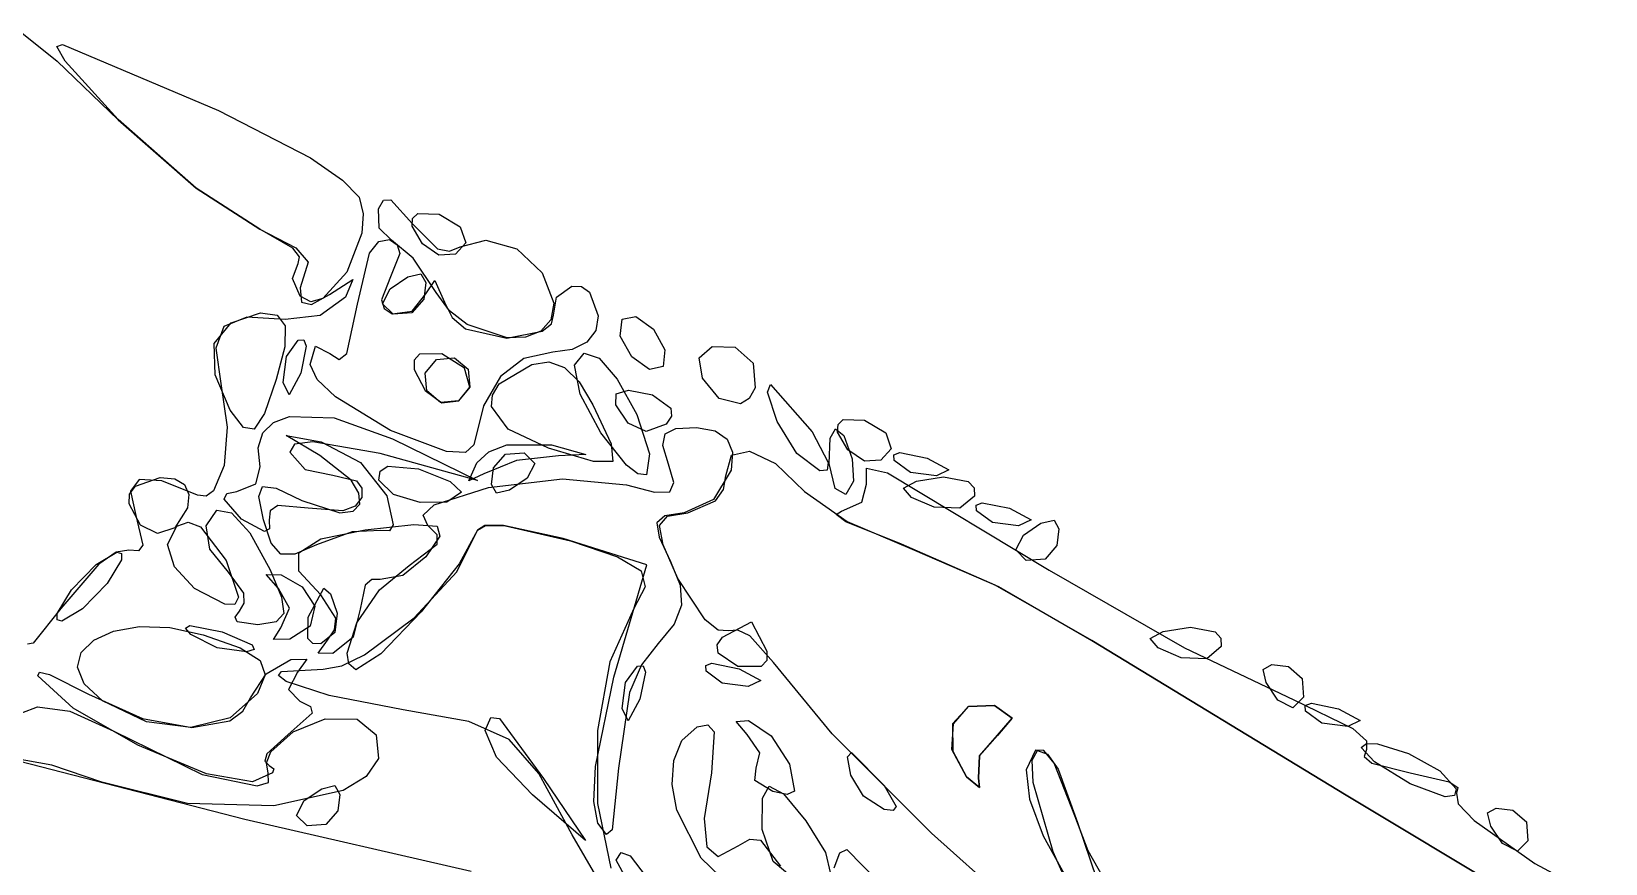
# Model space of a CAD drawing. Extents: x -886 to 651, y -59 to 942.
# Drawn here: x -369.55 to -328.04, y 228.58 to 250.51 of the extents above; entities that cross this region are included whole.
import ezdxf

# ---------------------------------------------------------------- set-up
doc = ezdxf.new("R2010")
doc.units = 0

msp = doc.modelspace()

# ---------------------------------------------------------------- linework, layer by layer
at = {"layer": 'IMAGES'}
for p, q in [((-363.921525, 229.736383), (-375.78628, 232.78301)), ((-357.952774, 228.368977), (-363.921525, 229.736383))]:
    msp.add_line(p, q, dxfattribs=at)
at = {"layer": 'Layer 1'}
for p, q in [((-369.844892, 250.514516), (-368.86718, 249.734904)), ((-368.882019, 250.119042), (-368.73052, 250.1721)), ((-368.655764, 249.727565), (-368.882019, 250.119042)), ((-368.73052, 250.1721), (-364.61999, 248.4314)), ((-368.86718, 249.734904), (-367.263, 248.18895)), ((-367.26265, 248.18956), (-368.655764, 249.727565)), ((-364.62, 248.4314), (-362.191504, 247.179416)), ((-364.61999, 248.4314), (-364.62, 248.4314)), ((-367.263, 248.189), (-365.203909, 246.385962)), ((-367.263, 248.18895), (-367.263, 248.189)), ((-365.203782, 246.386614), (-367.26265, 248.18956)), ((-362.191504, 247.179416), (-361.347129, 246.5973)), ((-361.347129, 246.5973), (-360.91158, 246.14449)), ((-365.203909, 246.385962), (-363.52797, 245.30423)), ((-363.52839, 245.3051), (-365.203782, 246.386614)), ((-360.91158, 246.14449), (-360.797614, 245.709093)), ((-360.39724, 245.84237), (-360.264253, 246.066297)), ((-360.382121, 245.325941), (-360.39724, 245.84237)), ((-360.264253, 246.066297), (-360.071501, 246.074765)), ((-360.071501, 246.074765), (-359.50394, 245.44409)), ((-359.498064, 245.583757), (-359.361786, 245.712324)), ((-359.361786, 245.712324), (-358.80092, 245.69553)), ((-362.653489, 244.803826), (-363.52839, 245.3051)), ((-363.52797, 245.30423), (-362.57424, 244.812655)), ((-360.797614, 245.709093), (-360.834428, 245.199584)), ((-360.05675, 245.01172), (-360.382121, 245.325941)), ((-359.50734, 245.37778), (-359.498064, 245.583757)), ((-359.238635, 244.914141), (-359.50734, 245.37778)), ((-359.50394, 245.44409), (-358.84599, 244.786835)), ((-358.80092, 245.69553), (-358.240814, 245.362947)), ((-358.240814, 245.362947), (-358.0971, 244.93825)), ((-360.834428, 245.199584), (-361.234831, 244.169072)), ((-360.633283, 244.669103), (-360.391592, 244.981155)), ((-360.391592, 244.981155), (-360.10721, 245.02652)), ((-360.10721, 245.02652), (-359.905808, 244.88735)), ((-359.484339, 244.535937), (-360.05675, 245.01172)), ((-359.905808, 244.88735), (-359.833074, 244.65666)), ((-358.80352, 244.62052), (-359.238635, 244.914141)), ((-358.0971, 244.93825), (-358.367626, 244.642679)), ((-358.24021, 244.8389), (-357.56446, 245.008658)), ((-358.0971, 244.93825), (-358.0971, 244.93825)), ((-357.56446, 245.008658), (-356.749, 244.78)), ((-362.47722, 244.573286), (-362.653489, 244.803826)), ((-362.57424, 244.812655), (-362.25153, 244.42851)), ((-362.51922, 244.39592), (-362.47722, 244.573286)), ((-360.95099, 243.32095), (-360.633283, 244.669103)), ((-359.833074, 244.65666), (-360.07751, 244.04902)), ((-358.87529, 243.63114), (-359.484339, 244.535937)), ((-358.84599, 244.786835), (-358.529254, 244.720695)), ((-358.367626, 244.642679), (-358.80352, 244.62052)), ((-358.529254, 244.720695), (-358.24021, 244.8389)), ((-356.749, 244.78), (-356.085476, 244.148821)), ((-356.749, 244.78), (-356.749, 244.78)), ((-362.665122, 244.003058), (-362.51922, 244.39592)), ((-362.25153, 244.42851), (-362.460513, 243.756076)), ((-361.234831, 244.169072), (-361.861669, 243.47464)), ((-359.625159, 244.041908), (-359.28125, 244.12433)), ((-359.28125, 244.12433), (-359.151876, 243.894389)), ((-356.085476, 244.148821), (-355.77503, 243.35079)), ((-362.46382, 243.53797), (-362.665122, 244.003058)), ((-362.460513, 243.756076), (-362.427329, 243.377546)), ((-361.68839, 243.58314), (-361.075073, 243.97133)), ((-361.075073, 243.97133), (-361.27201, 243.50974)), ((-360.07751, 244.04902), (-360.319631, 243.440674)), ((-360.290942, 243.337661), (-360.08768, 243.73018)), ((-360.08768, 243.73018), (-359.625159, 244.041908)), ((-359.151876, 243.894389), (-359.20515, 243.45513)), ((-359.15041, 243.59871), (-358.907965, 243.952856)), ((-358.907965, 243.952856), (-358.65514, 243.37527)), ((-355.707985, 243.510177), (-355.30177, 243.80325)), ((-355.30177, 243.80325), (-355.048604, 243.792056)), ((-355.048604, 243.792056), (-354.83209, 243.640079)), ((-354.83209, 243.640079), (-354.601, 243.017)), ((-362.181526, 243.385229), (-362.46382, 243.53797)), ((-362.427329, 243.377546), (-362.16546, 243.313155)), ((-361.861669, 243.47464), (-362.181526, 243.385229)), ((-362.16546, 243.313155), (-361.68839, 243.58314)), ((-361.27201, 243.50974), (-361.936024, 243.022966)), ((-361.230497, 242.019799), (-360.95099, 243.32095)), ((-360.319631, 243.440674), (-360.244388, 243.209206)), ((-360.01158, 243.06098), (-360.290942, 243.337661)), ((-359.20515, 243.45513), (-359.517679, 243.096659)), ((-359.509964, 243.140924), (-359.15041, 243.59871)), ((-359.20515, 243.45513), (-359.20515, 243.45513)), ((-358.521768, 243.149701), (-358.87529, 243.63114)), ((-358.65514, 243.37527), (-358.453106, 242.972156)), ((-355.77503, 243.35079), (-355.851825, 242.908265)), ((-355.78654, 243.03628), (-355.707985, 243.510177)), ((-364.73397, 242.28317), (-364.279193, 242.829786)), ((-363.872181, 242.979413), (-364.471946, 242.73912)), ((-364.279193, 242.829786), (-363.51294, 243.09429)), ((-362.85452, 242.92179), (-363.872181, 242.979413)), ((-363.51294, 243.09429), (-363.071742, 243.033697)), ((-363.071742, 243.033697), (-362.86152, 242.750385)), ((-361.936024, 243.022966), (-362.85452, 242.92179)), ((-360.244388, 243.209206), (-360.03991, 243.06908)), ((-360.03991, 243.06908), (-359.509964, 243.140924)), ((-359.517679, 243.096659), (-360.01158, 243.06098)), ((-358.060029, 242.786896), (-358.521768, 243.149701)), ((-358.453106, 242.972156), (-358.101205, 242.673171)), ((-355.851825, 242.908265), (-356.115901, 242.611095)), ((-355.835574, 242.801717), (-355.78654, 243.03628)), ((-354.601, 243.017), (-354.665928, 242.626239)), ((-354.601, 243.017), (-354.601, 243.017)), ((-354.02087, 242.48506), (-353.975334, 242.926745)), ((-353.975334, 242.926745), (-353.61278, 243.00336)), ((-353.61278, 243.00336), (-353.144317, 242.667737)), ((-364.471946, 242.73912), (-364.688044, 242.166817)), ((-362.86152, 242.750385), (-362.871693, 242.200275)), ((-358.101205, 242.673171), (-357.01492, 242.42642)), ((-357.0089, 242.435006), (-358.060029, 242.786896)), ((-357.01492, 242.42642), (-356.083518, 242.608553)), ((-356.51801, 242.454827), (-357.0089, 242.435006)), ((-356.115901, 242.611095), (-356.51801, 242.454827)), ((-356.083518, 242.608553), (-355.835574, 242.801717)), ((-354.665928, 242.626239), (-354.901725, 242.32502)), ((-353.720753, 241.935642), (-354.02087, 242.48506)), ((-353.144317, 242.667737), (-352.8442, 242.11832)), ((-364.706338, 241.45928), (-364.73397, 242.28317)), ((-364.688044, 242.166817), (-364.5547, 241.22841)), ((-362.871693, 242.200275), (-363.09168, 241.33929)), ((-362.823054, 241.947202), (-362.51386, 242.37513)), ((-362.51386, 242.37513), (-362.364227, 242.382295)), ((-362.301469, 242.220934), (-362.44556, 241.50663)), ((-362.364227, 242.382295), (-362.301469, 242.220934)), ((-362.19617, 241.73313), (-362.060538, 242.218487)), ((-362.060538, 242.218487), (-361.68084, 242.02454)), ((-361.68084, 242.02454), (-361.431703, 241.863567)), ((-361.431703, 241.863567), (-361.230497, 242.019799)), ((-359.319057, 242.009295), (-359.458804, 241.847605)), ((-358.72421, 242.01352), (-359.319057, 242.009295)), ((-358.130276, 241.6388), (-358.72421, 242.01352)), ((-355.7999, 242.05988), (-356.566646, 241.892316)), ((-355.286884, 242.130511), (-355.7999, 242.05988)), ((-354.901725, 242.32502), (-355.286884, 242.130511)), ((-355.22911, 241.71357), (-354.971483, 242.033902)), ((-354.971483, 242.033902), (-354.580334, 241.898587)), ((-352.8442, 242.11832), (-352.889736, 241.676635)), ((-352.8442, 242.11832), (-352.8442, 242.11832)), ((-351.94209, 241.90601), (-351.595992, 242.205246)), ((-351.595992, 242.205246), (-350.99389, 242.18691)), ((-350.99389, 242.18691), (-350.515525, 241.771478)), ((-362.91174, 241.26195), (-362.823054, 241.947202)), ((-362.011407, 241.335469), (-362.19617, 241.73313)), ((-359.458804, 241.847605), (-359.46119, 241.59773)), ((-359.46119, 241.59773), (-359.171278, 241.051488)), ((-359.46119, 241.59773), (-359.46119, 241.59773)), ((-359.16691, 241.50674), (-358.864582, 241.868395)), ((-358.864582, 241.868395), (-358.3952, 241.91172)), ((-358.3952, 241.91172), (-358.033554, 241.609389)), ((-357.99034, 241.13931), (-358.130276, 241.6388)), ((-358.033554, 241.609389), (-357.99023, 241.14001)), ((-357.212122, 241.223305), (-356.35163, 241.73761)), ((-356.566646, 241.892316), (-357.182372, 241.41371)), ((-356.35163, 241.73761), (-355.904395, 241.803192)), ((-355.904395, 241.803192), (-355.493254, 241.650836)), ((-355.493254, 241.650836), (-355.110273, 241.275267)), ((-355.083555, 240.954774), (-355.22911, 241.71357)), ((-354.580334, 241.898587), (-354.103833, 241.345827)), ((-353.25229, 241.60002), (-353.720753, 241.935642)), ((-352.889736, 241.676635), (-353.25229, 241.60002)), ((-351.854862, 241.374706), (-351.94209, 241.90601)), ((-350.515525, 241.771478), (-350.467, 241.116)), ((-364.31272, 240.52817), (-364.706338, 241.45928)), ((-364.5547, 241.22841), (-364.392245, 240.084035)), ((-363.09168, 241.33929), (-363.40784, 240.437986)), ((-363.09168, 241.33929), (-363.09168, 241.33929)), ((-362.753736, 240.932616), (-362.91174, 241.26195)), ((-362.4455, 241.50662), (-362.753736, 240.932616)), ((-362.44556, 241.50663), (-362.4455, 241.50662)), ((-361.532521, 240.880955), (-362.011407, 241.335469)), ((-359.12359, 241.037366), (-359.16691, 241.50674)), ((-357.182372, 241.41371), (-357.627755, 240.646692)), ((-357.394205, 240.928399), (-357.212122, 241.223305)), ((-355.110273, 241.275267), (-354.74752, 240.67121)), ((-354.103833, 241.345827), (-353.59015, 240.41382)), ((-351.41521, 240.8351), (-351.854862, 241.374706)), ((-350.141855, 241.000955), (-350.060155, 241.210261)), ((-350.060155, 241.210261), (-348.9604, 239.96016)), ((-360.078156, 239.990935), (-361.532521, 240.880955)), ((-359.171278, 241.051488), (-358.72733, 240.72351)), ((-358.76194, 240.73504), (-359.12359, 241.037366)), ((-358.292558, 240.77836), (-358.76194, 240.73504)), ((-358.72733, 240.72351), (-358.28247, 240.774472)), ((-357.99023, 241.14001), (-358.292558, 240.77836)), ((-358.28247, 240.774472), (-357.99034, 241.13931)), ((-357.99023, 241.14001), (-357.99023, 241.14001)), ((-357.41381, 240.623249), (-357.394205, 240.928399)), ((-354.531496, 239.935361), (-355.083555, 240.954774)), ((-354.136229, 240.669362), (-354.128667, 240.964424)), ((-354.128667, 240.964424), (-353.8038, 241.056841)), ((-353.8038, 241.056841), (-353.17567, 240.93024)), ((-353.17567, 240.93024), (-352.691177, 240.586529)), ((-350.85178, 240.692594), (-351.41521, 240.8351)), ((-350.621503, 240.838167), (-350.85178, 240.692594)), ((-350.467, 241.116), (-350.621503, 240.838167)), ((-350.467, 241.116), (-350.467, 241.116)), ((-349.88338, 240.22729), (-350.141855, 241.000955)), ((-363.954642, 240.074755), (-364.31272, 240.52817)), ((-363.40784, 240.437986), (-363.674255, 240.030584)), ((-363.16506, 240.204662), (-362.747581, 240.365257)), ((-362.747581, 240.365257), (-361.564306, 240.323337)), ((-361.564306, 240.323337), (-360.02988, 239.77343)), ((-357.627755, 240.646692), (-357.88347, 239.61389)), ((-356.974481, 240.026979), (-357.41381, 240.623249)), ((-354.74752, 240.67121), (-354.261776, 239.638414)), ((-354.74752, 240.67121), (-354.74752, 240.67121)), ((-353.81244, 240.18803), (-354.136229, 240.669362)), ((-353.59015, 240.41382), (-353.248663, 239.376577)), ((-353.59015, 240.41382), (-353.59015, 240.41382)), ((-352.670877, 240.371606), (-352.81435, 240.1616)), ((-352.691177, 240.586529), (-352.670877, 240.371606)), ((-364.392245, 240.084035), (-364.470992, 239.070119)), ((-363.674255, 240.030584), (-363.954642, 240.074755)), ((-363.566745, 239.538238), (-363.443778, 239.927797)), ((-363.443778, 239.927797), (-363.16506, 240.204662)), ((-358.604623, 239.442203), (-360.078156, 239.990935)), ((-355.91192, 239.52403), (-356.974481, 240.026979)), ((-353.8541, 239.083313), (-354.531496, 239.935361)), ((-353.336847, 239.970253), (-353.81244, 240.18803)), ((-352.81435, 240.16163), (-353.336847, 239.970253)), ((-352.899656, 239.597542), (-352.842562, 239.902311)), ((-352.842562, 239.902311), (-352.554548, 240.049883)), ((-352.81435, 240.1616), (-352.81435, 240.16163)), ((-352.554548, 240.049883), (-352.01198, 240.07123)), ((-352.01198, 240.07123), (-351.516812, 239.982035)), ((-351.516812, 239.982035), (-351.201254, 239.767094)), ((-349.363785, 239.387559), (-349.88338, 240.22729)), ((-348.9604, 239.96016), (-348.540551, 239.153959)), ((-348.9604, 239.96016), (-348.9604, 239.96016)), ((-348.489117, 239.792146), (-348.343756, 240.040649)), ((-348.343756, 240.040649), (-348.130462, 239.861612)), ((-348.29024, 239.94553), (-348.280964, 240.151501)), ((-348.021535, 239.481883), (-348.29024, 239.94553)), ((-348.280964, 240.151501), (-348.144686, 240.280065)), ((-348.144686, 240.280065), (-347.58382, 240.26327)), ((-347.58382, 240.26327), (-347.023714, 239.930693)), ((-347.023714, 239.930693), (-346.88, 239.506)), ((-363.51697, 239.03956), (-363.566745, 239.538238)), ((-361.94161, 239.33372), (-362.830881, 239.863591)), ((-362.830881, 239.863591), (-361.90921, 239.69126)), ((-362.612535, 239.633162), (-362.73917, 239.42082)), ((-362.12876, 239.697365), (-362.612535, 239.633162)), ((-360.35036, 239.38522), (-362.12876, 239.697365)), ((-361.90921, 239.69126), (-360.873194, 239.146031)), ((-360.02988, 239.77347), (-357.78917, 238.67858)), ((-360.02988, 239.77343), (-360.02988, 239.77347)), ((-357.88347, 239.61389), (-358.101777, 239.414298)), ((-357.489131, 239.432378), (-357.012634, 239.617341)), ((-357.012634, 239.617341), (-355.83178, 239.6179)), ((-354.730504, 239.176619), (-355.91192, 239.52403)), ((-355.83178, 239.6179), (-354.932199, 239.359795)), ((-354.261776, 239.638414), (-354.21828, 239.177483)), ((-352.74946, 239.1046), (-352.899656, 239.597542)), ((-351.201254, 239.767094), (-351.063286, 239.423923)), ((-348.51228, 239.12662), (-348.489117, 239.792146)), ((-348.130462, 239.861612), (-347.9035, 239.24452)), ((-346.88, 239.506), (-347.150526, 239.21042)), ((-346.88, 239.506), (-346.88, 239.506)), ((-364.470992, 239.070119), (-364.745936, 238.400848)), ((-362.73917, 239.42082), (-362.333386, 238.965196)), ((-361.119225, 238.681314), (-361.94161, 239.33372)), ((-360.873194, 239.146031), (-360.17515, 238.27048)), ((-357.78917, 238.67858), (-360.35036, 239.38522)), ((-358.101777, 239.414298), (-358.604623, 239.442203)), ((-358.011981, 238.670635), (-357.80342, 239.14498)), ((-357.80342, 239.14498), (-357.489131, 239.432378)), ((-356.756925, 239.204219), (-357.62238, 238.85251)), ((-357.36315, 239.00791), (-357.050616, 239.366377)), ((-357.050616, 239.366377), (-356.55671, 239.40206)), ((-355.65075, 239.32543), (-356.756925, 239.204219)), ((-356.55671, 239.40206), (-356.277351, 239.125374)), ((-356.277351, 239.125374), (-356.48061, 238.73285)), ((-354.932199, 239.359795), (-355.65075, 239.32543)), ((-355.65075, 239.32543), (-355.65075, 239.32543)), ((-354.21828, 239.177483), (-354.730504, 239.176619)), ((-353.556264, 238.853795), (-353.8541, 239.083313)), ((-353.248663, 239.376577), (-353.33253, 238.82661)), ((-352.606608, 238.618742), (-352.74946, 239.1046)), ((-351.2403, 238.79639), (-351.088839, 239.346124)), ((-351.063286, 239.423923), (-351.10089, 238.95004)), ((-351.088839, 239.346124), (-350.613092, 239.445906)), ((-350.613092, 239.445906), (-349.932217, 239.11912)), ((-349.932217, 239.11912), (-349.16537, 238.38915)), ((-348.7568, 238.92846), (-349.363785, 239.387559)), ((-348.540551, 239.153959), (-348.565822, 238.951695)), ((-348.358029, 238.465441), (-348.51228, 239.12662)), ((-347.58642, 239.18826), (-348.021535, 239.481883)), ((-347.9035, 239.24452), (-347.875784, 238.659305)), ((-347.9035, 239.24452), (-347.9035, 239.24452)), ((-347.150526, 239.21042), (-347.58642, 239.18826)), ((-346.808355, 239.348505), (-346.646992, 239.411265)), ((-346.80119, 239.19887), (-346.808355, 239.348505)), ((-346.373258, 238.889685), (-346.80119, 239.19887)), ((-346.646992, 239.411265), (-345.93268, 239.26717)), ((-345.93268, 239.26717), (-345.358676, 238.958935)), ((-366.706471, 238.701059), (-366.936083, 238.39421)), ((-366.801141, 238.525986), (-366.15338, 238.75525)), ((-366.114792, 238.667684), (-366.706471, 238.701059)), ((-366.15338, 238.75525), (-365.76643, 238.720191)), ((-365.17207, 238.29041), (-366.114792, 238.667684)), ((-365.76643, 238.720191), (-365.510343, 238.566161)), ((-363.63157, 238.585572), (-363.51697, 239.03956)), ((-362.333386, 238.965196), (-361.59983, 238.81204)), ((-361.59983, 238.81204), (-360.976544, 238.66467)), ((-360.912944, 238.342025), (-361.119225, 238.681314)), ((-360.976544, 238.66467), (-360.833344, 238.470962)), ((-360.38525, 238.68702), (-360.356591, 238.917778)), ((-360.003691, 238.303687), (-360.38525, 238.68702)), ((-360.356591, 238.917778), (-360.151141, 239.050029)), ((-360.151141, 239.050029), (-359.34623, 238.98049)), ((-359.34623, 238.98049), (-358.51184, 238.645916)), ((-357.62238, 238.85251), (-358.011981, 238.670635)), ((-357.495232, 238.493047), (-355.548986, 238.721647)), ((-357.41642, 238.568646), (-357.36315, 239.00791)), ((-356.48062, 238.73285), (-356.943137, 238.42113)), ((-356.48061, 238.73285), (-356.48062, 238.73285)), ((-355.548986, 238.721647), (-353.85801, 238.5607)), ((-353.33253, 238.82661), (-353.556264, 238.853795)), ((-351.10093, 238.95005), (-351.566452, 238.177375)), ((-351.301293, 238.440373), (-351.2403, 238.79639)), ((-351.10089, 238.95004), (-351.10093, 238.95005)), ((-348.565822, 238.951695), (-348.7568, 238.92846)), ((-347.875784, 238.659305), (-348.07906, 238.30317)), ((-347.52619, 238.57887), (-347.53116, 239.002302)), ((-347.53116, 239.002302), (-346.974136, 238.880794)), ((-346.974136, 238.880794), (-342.711, 236.3151)), ((-346.55577, 238.47524), (-346.214645, 238.657226)), ((-345.688, 238.801), (-346.373258, 238.889685)), ((-346.214645, 238.657226), (-345.49564, 238.77007)), ((-345.358676, 238.958935), (-345.68801, 238.80094)), ((-345.68801, 238.80094), (-345.688, 238.801)), ((-345.49564, 238.77007), (-344.85, 238.647591)), ((-366.97629, 238.06375), (-366.9613, 238.312645)), ((-366.9613, 238.312645), (-366.801141, 238.525986)), ((-366.936083, 238.39421), (-366.7926, 237.75081)), ((-365.510343, 238.566161), (-365.397028, 238.306503)), ((-365.397028, 238.306503), (-365.4384, 237.95456)), ((-364.942917, 238.262388), (-365.17207, 238.29041)), ((-364.745936, 238.400848), (-364.942917, 238.262388)), ((-364.467621, 238.185134), (-364.401192, 238.332124)), ((-364.401192, 238.332124), (-364.13659, 238.38801)), ((-364.13659, 238.38801), (-363.63157, 238.585572)), ((-363.549554, 238.249575), (-363.458118, 238.519692)), ((-363.42925, 237.63766), (-363.549554, 238.249575)), ((-363.458118, 238.519692), (-363.098793, 238.476246)), ((-363.098793, 238.476246), (-362.41543, 238.14747)), ((-360.88931, 238.05017), (-360.912944, 238.342025)), ((-360.833344, 238.470962), (-360.83586, 238.223)), ((-360.17515, 238.27048), (-360.17515, 238.27045)), ((-360.17515, 238.27045), (-360.006735, 237.5098)), ((-359.302944, 238.092887), (-360.003691, 238.303687)), ((-358.931782, 238.031067), (-357.495232, 238.493047)), ((-358.20689, 238.37171), (-358.59876, 238.100327)), ((-358.51184, 238.645916), (-358.20689, 238.37171)), ((-358.20689, 238.37171), (-358.20689, 238.37171)), ((-357.28705, 238.3387), (-357.41642, 238.568646)), ((-356.943137, 238.42113), (-357.28705, 238.3387)), ((-353.85801, 238.5607), (-353.11749, 238.368082)), ((-353.11749, 238.368082), (-352.71482, 238.380333)), ((-352.71482, 238.380333), (-352.606608, 238.618742)), ((-351.510333, 238.138588), (-351.301293, 238.440373)), ((-349.16545, 238.38919), (-348.040292, 237.593689)), ((-349.16537, 238.38915), (-349.16545, 238.38919)), ((-348.07906, 238.30317), (-348.358029, 238.465441)), ((-347.654146, 238.105784), (-347.52619, 238.57887)), ((-346.347424, 238.231146), (-346.55577, 238.47524)), ((-344.6852, 238.26379), (-345.06988, 237.942114)), ((-344.85, 238.647591), (-344.694198, 238.480046)), ((-344.694198, 238.480046), (-344.6852, 238.26379)), ((-344.6852, 238.26379), (-344.6852, 238.26379)), ((-366.670333, 237.494923), (-366.97629, 238.06375)), ((-365.4384, 237.95456), (-365.768022, 237.43086)), ((-365.4384, 237.95456), (-365.4384, 237.95456)), ((-364.94109, 237.47612), (-364.664169, 237.892815)), ((-364.664169, 237.892815), (-364.269606, 237.824855)), ((-364.01245, 237.65609), (-364.467621, 238.185134)), ((-364.269606, 237.824855), (-363.78881, 237.293732)), ((-363.257063, 237.872717), (-363.28347, 237.63319)), ((-363.053458, 238.012158), (-363.257063, 237.872717)), ((-362.25025, 237.94927), (-363.053458, 238.012158)), ((-362.41543, 238.14747), (-361.416803, 237.824624)), ((-361.335065, 237.873934), (-362.25025, 237.94927)), ((-361.416803, 237.824624), (-361.069126, 237.867248)), ((-361.010261, 237.999908), (-361.335065, 237.873934)), ((-361.069126, 237.867248), (-360.88931, 238.05017)), ((-360.83586, 238.223), (-361.010261, 237.999908)), ((-358.59876, 238.100327), (-359.302944, 238.092887)), ((-359.219869, 237.76136), (-358.931782, 238.031067)), ((-352.7747, 237.735506), (-352.24118, 237.82517)), ((-351.566452, 238.177375), (-352.33949, 237.8187)), ((-352.24118, 237.82517), (-351.510333, 238.138588)), ((-348.3255, 237.779758), (-348.19329, 237.86951)), ((-348.19329, 237.86951), (-347.654146, 238.105784)), ((-345.74532, 237.96897), (-346.347424, 238.231146)), ((-345.06988, 237.942114), (-345.74532, 237.96897)), ((-344.638405, 238.026699), (-344.477042, 238.089459)), ((-344.63124, 237.87706), (-344.638405, 238.026699)), ((-344.203308, 237.567875), (-344.63124, 237.87706)), ((-344.477042, 238.089459), (-343.76273, 237.94536)), ((-343.76273, 237.94536), (-343.188726, 237.637125)), ((-366.7926, 237.75081), (-366.612189, 236.969916)), ((-366.223121, 237.280804), (-366.670333, 237.494923)), ((-365.768022, 237.43086), (-366.223121, 237.280804)), ((-365.958199, 236.986892), (-365.71592, 237.46855)), ((-365.71592, 237.46855), (-365.415832, 237.576705)), ((-365.415832, 237.576705), (-365.090812, 237.455724)), ((-365.090812, 237.455724), (-364.4185, 236.56302)), ((-364.8473, 236.867974), (-364.94109, 237.47612)), ((-363.404593, 237.328459), (-364.01245, 237.65609)), ((-363.224881, 237.025267), (-363.42925, 237.63766)), ((-363.28347, 237.63319), (-363.276146, 237.401557)), ((-360.74587, 237.37663), (-359.464503, 237.513253)), ((-360.006735, 237.5098), (-360.110333, 237.349283)), ((-359.464503, 237.513253), (-358.846841, 237.473211)), ((-359.09367, 237.49187), (-359.219869, 237.76136)), ((-358.853077, 237.244823), (-359.09367, 237.49187)), ((-358.846841, 237.473211), (-358.780274, 237.205921)), ((-357.79148, 237.36609), (-357.579028, 237.487857)), ((-357.59334, 237.492244), (-357.79102, 237.36592)), ((-357.100036, 237.492333), (-357.59334, 237.492244)), ((-357.579028, 237.487857), (-357.045583, 237.475534)), ((-355.52409, 237.14305), (-357.100036, 237.492333)), ((-357.045583, 237.475534), (-355.33769, 237.08544)), ((-352.843308, 237.745898), (-353.056091, 237.560424)), ((-353.056091, 237.560424), (-352.999394, 237.184778)), ((-352.985455, 237.486946), (-352.7747, 237.735506)), ((-352.889183, 236.974936), (-352.985455, 237.486946)), ((-352.33949, 237.8187), (-352.843308, 237.745898)), ((-348.07046, 237.585371), (-348.3255, 237.779758)), ((-346.60684, 236.99719), (-348.07046, 237.585371)), ((-348.040292, 237.593689), (-346.32478, 236.86823)), ((-343.51805, 237.47919), (-344.203308, 237.567875)), ((-343.188726, 237.637125), (-343.51806, 237.47913)), ((-343.51806, 237.47913), (-343.51805, 237.47919)), ((-343.39198, 237.2355), (-342.929462, 237.547224)), ((-342.929462, 237.547224), (-342.58555, 237.62965)), ((-342.58555, 237.62965), (-342.45618, 237.399705)), ((-363.78881, 237.293732), (-363.25319, 236.32094)), ((-363.276146, 237.401557), (-363.404593, 237.328459)), ((-362.97338, 236.734816), (-363.224881, 237.025267)), ((-362.502181, 236.77022), (-361.91891, 237.133433)), ((-361.089291, 237.322426), (-362.03172, 236.97981)), ((-361.91891, 237.133433), (-360.74587, 237.37663)), ((-360.33614, 237.35239), (-361.089291, 237.322426)), ((-360.110333, 237.349283), (-360.33614, 237.35239)), ((-359.5847, 236.4361), (-358.848119, 237.000705)), ((-358.780274, 237.205921), (-359.15219, 236.6608)), ((-358.848119, 237.000705), (-358.853077, 237.244823)), ((-358.334493, 236.270389), (-357.79148, 237.36609)), ((-357.79102, 237.36592), (-358.272497, 236.473989)), ((-353.31795, 236.45501), (-355.52409, 237.14305)), ((-355.33769, 237.08544), (-354.09817, 236.658195)), ((-352.999394, 237.184778), (-352.69477, 236.54146)), ((-344.135364, 235.918859), (-346.60684, 236.99719)), ((-343.595246, 236.842978), (-343.39198, 237.2355)), ((-342.45618, 237.399705), (-342.50945, 236.96045)), ((-367.83945, 236.46394), (-367.296266, 236.788846)), ((-367.319261, 236.781183), (-367.770543, 236.471128)), ((-367.17744, 236.58036), (-367.555273, 235.957821)), ((-366.97879, 236.8406), (-367.319261, 236.781183)), ((-367.296266, 236.788846), (-367.172948, 236.753187)), ((-367.172948, 236.753187), (-367.17744, 236.58036)), ((-367.17744, 236.58036), (-367.17744, 236.58036)), ((-366.727222, 236.823277), (-366.97879, 236.8406)), ((-366.612189, 236.969916), (-366.727222, 236.823277)), ((-365.774686, 236.397514), (-365.958199, 236.986892)), ((-364.35622, 236.25796), (-364.8473, 236.867974)), ((-362.600432, 236.731325), (-362.97338, 236.734816)), ((-362.03172, 236.97981), (-362.600432, 236.731325)), ((-362.499839, 236.280894), (-362.502181, 236.77022)), ((-359.15219, 236.6608), (-359.758441, 236.165934)), ((-359.15219, 236.6608), (-359.15219, 236.6608)), ((-354.09817, 236.658195), (-353.473803, 236.290165)), ((-352.50162, 236.09492), (-352.889183, 236.974936)), ((-346.32478, 236.86823), (-344.052791, 235.88119)), ((-343.31588, 236.5663), (-343.595246, 236.842978)), ((-342.821982, 236.601975), (-343.31588, 236.5663)), ((-342.50945, 236.96045), (-342.821982, 236.601975)), ((-342.50945, 236.96045), (-342.50945, 236.96045)), ((-367.770543, 236.471128), (-368.77039, 235.30115)), ((-368.490353, 235.793379), (-367.83945, 236.46394)), ((-365.245936, 235.831114), (-365.774686, 236.397514)), ((-364.4185, 236.56302), (-364.087354, 235.596389)), ((-364.4185, 236.56302), (-364.4185, 236.56302)), ((-363.951595, 235.702875), (-364.35622, 236.25796)), ((-363.03126, 235.8273), (-363.362175, 236.193446)), ((-363.362175, 236.193446), (-362.96226, 236.18367)), ((-363.25319, 236.32094), (-362.952158, 235.598392)), ((-363.25319, 236.32094), (-363.25319, 236.32094)), ((-362.96226, 236.18367), (-362.407881, 235.870355)), ((-361.91604, 235.65936), (-362.499839, 236.280894)), ((-360.374474, 235.789926), (-359.5847, 236.4361)), ((-359.758441, 236.165934), (-360.35423, 236.06721)), ((-359.458763, 235.054869), (-358.334493, 236.270389)), ((-358.272497, 236.473989), (-359.272426, 235.211485)), ((-354.19573, 233.4864), (-353.31795, 236.45501)), ((-353.473803, 236.290165), (-353.364133, 235.874037)), ((-352.69477, 236.54146), (-352.439605, 235.916345)), ((-342.71102, 236.3151), (-339.146697, 234.259076)), ((-342.711, 236.3151), (-342.71102, 236.3151)), ((-368.86818, 235.17084), (-368.490353, 235.793379)), ((-367.555273, 235.957821), (-368.20618, 235.28726)), ((-364.4525, 235.41839), (-365.245936, 235.831114)), ((-362.746601, 235.304997), (-363.03126, 235.8273)), ((-362.407881, 235.870355), (-362.07929, 235.35856)), ((-362.24791, 235.07188), (-361.84162, 235.839585)), ((-361.84162, 235.839585), (-361.66473, 235.685463)), ((-360.971282, 234.922791), (-360.374474, 235.789926)), ((-360.751463, 235.912665), (-360.88033, 235.28361)), ((-360.577761, 236.062107), (-360.751463, 235.912665)), ((-360.35423, 236.06721), (-360.577761, 236.062107)), ((-353.364133, 235.874037), (-353.66871, 235.3025)), ((-351.783611, 235.001899), (-352.50162, 236.09492)), ((-352.439605, 235.916345), (-352.404226, 235.384115)), ((-341.58936, 234.45628), (-344.135364, 235.918859)), ((-344.052791, 235.88119), (-341.5898, 234.45645)), ((-364.182977, 235.405911), (-364.4525, 235.41839)), ((-364.087354, 235.596389), (-364.182977, 235.405911)), ((-364.06564, 235.22681), (-363.939017, 235.438049)), ((-363.939017, 235.438049), (-363.951595, 235.702875)), ((-362.952158, 235.598392), (-362.894195, 235.167982)), ((-362.07928, 235.35856), (-362.202085, 234.835254)), ((-362.07929, 235.35856), (-362.07928, 235.35856)), ((-361.525475, 235.045217), (-361.91604, 235.65936)), ((-361.66473, 235.685463), (-361.49035, 235.17473)), ((-352.404226, 235.384115), (-352.597217, 234.888838)), ((-368.77039, 235.30115), (-369.499344, 234.389751)), ((-368.872678, 234.998007), (-368.86818, 235.17084)), ((-368.749363, 234.962346), (-368.872678, 234.998007)), ((-368.20618, 235.28726), (-368.749363, 234.962346)), ((-364.176691, 235.068741), (-364.06564, 235.22681)), ((-364.121711, 234.948686), (-364.176691, 235.068741)), ((-363.5777, 234.86953), (-364.121711, 234.948686)), ((-363.096857, 234.951199), (-363.5777, 234.86953)), ((-362.894195, 235.167982), (-363.096857, 234.951199)), ((-362.96976, 234.79114), (-362.746601, 235.304997)), ((-362.261343, 234.511884), (-362.24791, 235.07188)), ((-361.555078, 234.734064), (-361.525475, 235.045217)), ((-361.49035, 235.17473), (-361.546964, 234.668429)), ((-361.49035, 235.17473), (-361.49035, 235.17473)), ((-361.226905, 234.124314), (-360.971282, 234.922791)), ((-360.88033, 235.28361), (-361.065349, 234.541882)), ((-360.766298, 234.078282), (-359.458763, 235.054869)), ((-359.272426, 235.211485), (-360.332177, 234.105746)), ((-353.66871, 235.3025), (-354.293605, 233.897114)), ((-353.66871, 235.3025), (-353.66871, 235.3025)), ((-351.445331, 234.732296), (-351.783611, 235.001899)), ((-351.33111, 234.54569), (-350.5594, 234.95066)), ((-350.5594, 234.95066), (-350.15443, 234.17896)), ((-367.90579, 234.469459), (-367.382108, 234.703442)), ((-367.382108, 234.703442), (-366.701182, 234.82109)), ((-366.701182, 234.82109), (-365.900671, 234.797682)), ((-365.900671, 234.797682), (-365.01823, 234.6085)), ((-365.482575, 234.782294), (-365.370994, 234.85104)), ((-365.349, 234.61425), (-365.482575, 234.782294)), ((-365.370994, 234.85104), (-364.52109, 234.68175)), ((-364.651727, 234.262647), (-365.349, 234.61425)), ((-365.01823, 234.6085), (-364.047796, 234.26181)), ((-364.52109, 234.68175), (-363.7255, 234.338152)), ((-363.16571, 234.482022), (-362.96976, 234.79114)), ((-362.202085, 234.835254), (-362.73301, 234.49434)), ((-362.129138, 234.376541), (-362.261343, 234.511884)), ((-361.546964, 234.668429), (-361.91872, 234.3684)), ((-361.7416, 234.46796), (-361.555078, 234.734064)), ((-361.065349, 234.541882), (-361.59752, 234.11643)), ((-352.597217, 234.888838), (-353.02716, 234.37458)), ((-351.468377, 234.337844), (-351.33111, 234.54569)), ((-351.17874, 234.70798), (-351.445331, 234.732296)), ((-350.921779, 234.727699), (-351.17874, 234.70798)), ((-350.60972, 234.577991), (-350.921779, 234.727699)), ((-349.97791, 233.87909), (-350.60972, 234.577991)), ((-340.04581, 234.50982), (-339.704686, 234.691801)), ((-339.837472, 234.265721), (-340.04581, 234.50982)), ((-339.704686, 234.691801), (-338.98569, 234.80464)), ((-338.98569, 234.80464), (-338.34005, 234.682163)), ((-338.34005, 234.682163), (-338.184248, 234.514621)), ((-338.184248, 234.514621), (-338.17525, 234.29837)), ((-369.499344, 234.389751), (-369.657389, 234.359594)), ((-368.330795, 233.751361), (-368.234572, 234.143859)), ((-368.234572, 234.143859), (-367.90579, 234.469459)), ((-363.87815, 234.15583), (-364.651727, 234.262647)), ((-364.047796, 234.26181), (-363.521625, 233.927558)), ((-363.672747, 234.218188), (-363.87815, 234.15579)), ((-363.87815, 234.15579), (-363.87815, 234.15583)), ((-363.7255, 234.338152), (-363.672747, 234.218188)), ((-362.73301, 234.49434), (-363.16571, 234.482022)), ((-361.91872, 234.3684), (-362.129138, 234.376541)), ((-361.991981, 234.120816), (-361.7416, 234.46796)), ((-361.59752, 234.11643), (-361.991981, 234.120816)), ((-361.180452, 233.841326), (-361.226905, 234.124314)), ((-360.332177, 234.105746), (-360.99312, 233.68411)), ((-353.02716, 234.37458), (-353.462009, 233.81051)), ((-351.437779, 234.123064), (-351.468377, 234.337844)), ((-350.92614, 233.77399), (-351.437779, 234.123064)), ((-350.15443, 234.17896), (-350.159573, 233.929925)), ((-350.15443, 234.17896), (-350.15443, 234.17896)), ((-341.5898, 234.45645), (-334.87947, 230.37827)), ((-334.87903, 230.3781), (-341.58936, 234.45628)), ((-339.23537, 234.00354), (-339.837472, 234.265721)), ((-339.146697, 234.259076), (-336.26198, 232.88832)), ((-338.17525, 234.29837), (-338.55993, 233.976689)), ((-338.17525, 234.29837), (-338.17525, 234.29837)), ((-368.156804, 233.316685), (-368.330795, 233.751361)), ((-363.521625, 233.927558), (-363.385169, 233.546936)), ((-363.356227, 233.573891), (-362.71012, 233.95825)), ((-362.952699, 233.642941), (-361.85911, 233.69938)), ((-362.71012, 233.95825), (-362.285895, 233.963861)), ((-362.285895, 233.963861), (-362.53154, 233.61794)), ((-361.85911, 233.69938), (-361.364419, 233.791698)), ((-361.364419, 233.791698), (-360.766298, 234.078282)), ((-360.99312, 233.68411), (-361.180452, 233.841326)), ((-354.293605, 233.897114), (-354.619921, 232.079962)), ((-353.881744, 233.351082), (-353.57255, 233.77901)), ((-353.462009, 233.81051), (-353.778214, 233.084234)), ((-353.57255, 233.77901), (-353.422917, 233.786175)), ((-353.422917, 233.786175), (-353.360159, 233.624814)), ((-351.767105, 233.793555), (-351.605743, 233.856315)), ((-351.75994, 233.64392), (-351.767105, 233.793555)), ((-351.605743, 233.856315), (-350.89143, 233.71222)), ((-350.30678, 233.770559), (-350.92614, 233.77399)), ((-350.89143, 233.71222), (-350.317426, 233.403985)), ((-350.159573, 233.929925), (-350.30678, 233.770559)), ((-348.436744, 231.993087), (-349.97791, 233.87909)), ((-338.55993, 233.976689), (-339.23537, 234.00354)), ((-337.07367, 233.69063), (-336.843729, 233.82)), ((-336.991247, 233.346718), (-337.07367, 233.69063)), ((-336.843729, 233.82), (-336.40447, 233.76673)), ((-336.40447, 233.76673), (-336.046002, 233.454201)), ((-369.38277, 233.52045), (-369.340037, 233.619289)), ((-368.451009, 232.667886), (-369.38277, 233.52045)), ((-369.340037, 233.619289), (-369.073231, 233.561941)), ((-369.073231, 233.561941), (-368.04322, 233.04151)), ((-367.67494, 232.86455), (-368.156804, 233.316685)), ((-363.77207, 232.94201), (-363.356227, 233.573891)), ((-363.385169, 233.546936), (-363.58388, 233.06114)), ((-363.030905, 233.530062), (-362.952699, 233.642941)), ((-362.83046, 233.377817), (-363.030905, 233.530062)), ((-361.694843, 233.006453), (-362.83046, 233.377817)), ((-362.53154, 233.61791), (-362.773347, 233.166964)), ((-362.53154, 233.61794), (-362.53154, 233.61791)), ((-354.679851, 231.131068), (-354.19573, 233.4864)), ((-353.97043, 232.66583), (-353.881744, 233.351082)), ((-353.360159, 233.624814), (-353.50425, 232.91051)), ((-351.332008, 233.334735), (-351.75994, 233.64392)), ((-350.64675, 233.24605), (-351.332008, 233.334735)), ((-350.317426, 233.403985), (-350.64676, 233.24599)), ((-336.67952, 232.8842), (-336.991247, 233.346718)), ((-336.046002, 233.454201), (-336.01032, 232.9603)), ((-368.04322, 233.04151), (-366.621871, 232.39586)), ((-366.519435, 232.308625), (-367.67494, 232.86455)), ((-363.58388, 233.06114), (-364.31319, 232.414643)), ((-363.974424, 232.589412), (-363.77207, 232.94201)), ((-363.58388, 233.06114), (-363.58388, 233.06114)), ((-362.773347, 233.166964), (-362.46794, 232.85287)), ((-362.46794, 232.85287), (-362.192649, 232.717242)), ((-359.7483, 232.63129), (-361.694843, 233.006453)), ((-353.778214, 233.084234), (-354.07266, 231.08861)), ((-353.50419, 232.9105), (-353.812434, 232.336496)), ((-353.50425, 232.91051), (-353.50419, 232.9105)), ((-350.64676, 233.24599), (-350.64675, 233.24605)), ((-336.287005, 232.680934), (-336.67952, 232.8842)), ((-336.01032, 232.9603), (-336.287005, 232.680934)), ((-336.26198, 232.88832), (-334.70869, 232.139512)), ((-336.01032, 232.9603), (-336.01032, 232.9603)), ((-370.219296, 232.386498), (-369.389061, 232.710155)), ((-369.389061, 232.710155), (-368.532496, 232.591469)), ((-368.532496, 232.591469), (-367.37847, 232.06339)), ((-366.739291, 231.694436), (-368.451009, 232.667886)), ((-364.314462, 232.34211), (-363.974424, 232.589412)), ((-362.148346, 232.539709), (-362.7803, 231.98198)), ((-362.192649, 232.717242), (-362.148346, 232.539709)), ((-358.018934, 232.318503), (-359.7483, 232.63129)), ((-357.58648, 232.08011), (-357.434676, 232.429694)), ((-357.434676, 232.429694), (-357.209954, 232.403811)), ((-353.812434, 232.336496), (-353.97043, 232.66583)), ((-344.843896, 232.712579), (-345.26542, 232.26304)), ((-345.238449, 232.263422), (-344.8388, 232.713141)), ((-344.15859, 232.74064), (-344.843896, 232.712579)), ((-344.8388, 232.713141), (-344.15823, 232.74012)), ((-343.686651, 232.410451), (-344.15859, 232.74064)), ((-344.15823, 232.74012), (-343.686329, 232.409935)), ((-335.958495, 232.739463), (-335.797134, 232.802221)), ((-335.95133, 232.58983), (-335.958495, 232.739463)), ((-335.523403, 232.280636), (-335.95133, 232.58983)), ((-335.797134, 232.802221), (-335.08283, 232.65813)), ((-335.08283, 232.65813), (-334.508818, 232.349886)), ((-367.37847, 232.06339), (-365.04877, 230.91958)), ((-366.621871, 232.39586), (-365.321674, 232.161394)), ((-365.34528, 232.16123), (-366.519435, 232.308625)), ((-364.31319, 232.414643), (-365.34528, 232.16123)), ((-365.321674, 232.161394), (-364.314462, 232.34211)), ((-363.237632, 231.517519), (-362.647709, 232.047938)), ((-362.647709, 232.047938), (-361.802258, 232.389637)), ((-361.802258, 232.389637), (-360.9633, 232.38342)), ((-360.9633, 232.38342), (-360.463215, 231.972998)), ((-356.951004, 231.850059), (-358.018934, 232.318503)), ((-357.283919, 231.377859), (-357.58648, 232.08011)), ((-357.209954, 232.403811), (-356.04337, 230.81802)), ((-354.619921, 232.079962), (-354.620484, 230.161587)), ((-352.400118, 231.81571), (-351.99873, 232.17837)), ((-351.99873, 232.17837), (-351.70929, 232.235853)), ((-351.70929, 232.235853), (-351.547185, 232.045784)), ((-351.547185, 232.045784), (-351.61812, 230.96459)), ((-350.968872, 232.320968), (-350.64372, 232.34408)), ((-350.67532, 231.97606), (-350.968872, 232.320968)), ((-350.64372, 232.34408), (-350.045557, 231.940814)), ((-345.282236, 231.582115), (-345.238449, 232.263422)), ((-345.26542, 232.26304), (-345.26539, 232.263)), ((-345.26539, 232.263), (-345.253136, 231.541854)), ((-344.07479, 231.95586), (-343.686651, 232.410451)), ((-343.686329, 232.409935), (-344.07443, 231.95534)), ((-334.83815, 232.19195), (-335.523403, 232.280636)), ((-334.508818, 232.349886), (-334.83815, 232.19189)), ((-334.83815, 232.19189), (-334.83815, 232.19195)), ((-334.70869, 232.139512), (-334.346878, 231.814156)), ((-364.933188, 230.937356), (-366.739291, 231.694436)), ((-362.7803, 231.98198), (-363.341866, 231.470286)), ((-360.463215, 231.972998), (-360.399, 231.34095)), ((-356.167404, 230.946522), (-356.951004, 231.850059)), ((-352.612231, 231.291628), (-352.400118, 231.81571)), ((-350.339102, 231.498576), (-350.67532, 231.97606)), ((-350.045557, 231.940814), (-349.55931, 231.19641)), ((-345.813015, 229.379011), (-348.436744, 231.993087)), ((-344.548284, 231.412454), (-344.07479, 231.95586)), ((-344.07447, 231.95538), (-344.547954, 231.411983)), ((-344.07443, 231.95534), (-344.07447, 231.95538)), ((-334.48815, 231.631), (-334.345757, 231.738855)), ((-334.13641, 231.257053), (-334.48815, 231.631)), ((-334.346878, 231.814156), (-334.34547, 231.57879)), ((-334.345757, 231.738855), (-334.057355, 231.735028)), ((-334.057355, 231.735028), (-333.236736, 231.476446)), ((-369.014369, 231.172219), (-370.043108, 231.349781)), ((-363.341866, 231.470286), (-363.395997, 231.275996)), ((-363.395997, 231.275996), (-363.27728, 231.15876)), ((-363.354891, 231.231289), (-363.237632, 231.517519)), ((-363.31001, 230.95758), (-363.354891, 231.231289)), ((-360.399, 231.341), (-360.721, 230.872222)), ((-360.399, 231.34095), (-360.399, 231.341)), ((-356.34031, 230.38304), (-357.283919, 231.377859)), ((-352.650992, 230.662702), (-352.612231, 231.291628)), ((-350.4382, 231.09247), (-350.339102, 231.498576)), ((-349.55931, 231.19641), (-349.55927, 231.19641)), ((-349.55927, 231.19641), (-349.424837, 230.480638)), ((-348.029545, 231.385552), (-347.927241, 231.503929)), ((-347.9461, 230.90876), (-348.029545, 231.385552)), ((-347.927241, 231.503929), (-347.06359, 230.63371)), ((-344.89522, 230.86037), (-345.282236, 231.582115)), ((-345.253136, 231.541854), (-344.89553, 230.86084)), ((-344.5781, 230.82584), (-344.548284, 231.412454)), ((-344.547954, 231.411983), (-344.57779, 230.82537)), ((-343.07656, 231.56102), (-343.315917, 231.046693)), ((-343.162546, 231.30339), (-343.01862, 231.5599)), ((-343.132455, 230.713371), (-343.162546, 231.30339)), ((-342.849779, 231.551968), (-343.07656, 231.56102)), ((-343.01862, 231.5599), (-342.758817, 231.454893)), ((-342.57797, 231.223899), (-342.849779, 231.551968)), ((-342.758817, 231.454893), (-342.473414, 231.060644)), ((-342.03585, 229.83698), (-342.57797, 231.223899)), ((-334.34547, 231.57879), (-334.4047, 231.39843)), ((-334.4047, 231.39843), (-334.207995, 231.222844)), ((-334.207995, 231.222844), (-333.19746, 230.96637)), ((-333.19199, 230.67477), (-334.13641, 231.257053)), ((-333.236736, 231.476446), (-332.414717, 231.023504)), ((-367.69355, 230.718), (-369.014369, 231.172219)), ((-365.04877, 230.91958), (-363.596209, 230.626528)), ((-363.71827, 230.7339), (-364.933188, 230.937356)), ((-363.196222, 230.964341), (-363.71827, 230.7339)), ((-363.299799, 230.714211), (-363.31001, 230.95758)), ((-363.27728, 231.15876), (-363.154113, 231.073058)), ((-363.154113, 231.073058), (-363.196222, 230.964341)), ((-360.721, 230.872222), (-361.325912, 230.505361)), ((-355.29103, 229.32846), (-356.167404, 230.946522)), ((-356.04337, 230.81802), (-354.9402, 229.17987)), ((-356.04337, 230.81802), (-356.04337, 230.81802)), ((-354.721466, 230.213204), (-354.679851, 231.131068)), ((-354.07266, 231.08861), (-354.233536, 229.459946)), ((-351.61812, 230.96459), (-351.806429, 229.760739)), ((-351.61812, 230.96459), (-351.61812, 230.96459)), ((-350.478234, 230.763985), (-350.4382, 231.09247)), ((-347.612115, 230.351794), (-347.9461, 230.90876)), ((-344.89553, 230.86084), (-344.553339, 230.581429)), ((-344.553025, 230.580989), (-344.89522, 230.86037)), ((-344.553339, 230.581429), (-344.5781, 230.82584)), ((-344.57779, 230.82537), (-344.553025, 230.580989)), ((-343.315917, 231.046693), (-343.233266, 230.273191)), ((-342.473414, 231.060644), (-341.9642, 229.65445)), ((-333.19746, 230.96637), (-332.16356, 230.732013)), ((-332.414717, 231.023504), (-331.97972, 230.54445)), ((-365.430757, 230.15478), (-367.69355, 230.718)), ((-363.596209, 230.626528), (-363.299799, 230.714211)), ((-361.325912, 230.505361), (-363.155687, 230.096927)), ((-362.3564, 230.23589), (-361.893882, 230.54761)), ((-361.893882, 230.54761), (-361.54997, 230.63004)), ((-361.54997, 230.63004), (-361.4206, 230.400095)), ((-361.4206, 230.400095), (-361.47387, 229.96084)), ((-354.9402, 229.17987), (-356.34031, 230.38304)), ((-352.532325, 229.985512), (-352.650992, 230.662702)), ((-350.00001, 230.47312), (-350.478234, 230.763985)), ((-350.271483, 230.299481), (-350.094456, 230.611562)), ((-350.094456, 230.611562), (-349.721966, 230.410603)), ((-349.618273, 230.397292), (-350.00001, 230.47312)), ((-349.721966, 230.410603), (-349.12894, 229.70167)), ((-349.424837, 230.480638), (-349.618273, 230.397292)), ((-347.06359, 230.63371), (-347.06334, 230.63371)), ((-347.06334, 230.63371), (-346.745432, 230.078054)), ((-342.60456, 228.88402), (-343.132455, 230.713371)), ((-334.87947, 230.37827), (-330.500614, 227.74847)), ((-330.50019, 227.7483), (-334.87903, 230.3781)), ((-332.27222, 230.335106), (-333.19199, 230.67477)), ((-332.027674, 230.369013), (-332.27222, 230.335106)), ((-332.16356, 230.732013), (-331.941572, 230.580366)), ((-331.97972, 230.54445), (-332.027674, 230.369013)), ((-331.97972, 230.54445), (-331.97972, 230.54445)), ((-331.941572, 230.580366), (-331.96993, 230.42924)), ((-331.96993, 230.42924), (-331.932631, 230.153341)), ((-363.155687, 230.096927), (-365.430757, 230.15478)), ((-362.559666, 229.843368), (-362.3564, 230.23589)), ((-361.47387, 229.96084), (-361.786399, 229.602365)), ((-361.47387, 229.96084), (-361.47387, 229.96084)), ((-354.61126, 229.63696), (-354.721466, 230.213204)), ((-354.620484, 230.161587), (-354.26812, 228.45253)), ((-351.886402, 228.712656), (-352.532325, 229.985512)), ((-350.27812, 229.46929), (-350.271483, 230.299481)), ((-347.06234, 229.99771), (-347.612115, 230.351794)), ((-346.824511, 229.972583), (-347.06234, 229.99771)), ((-346.745432, 230.078054), (-346.824511, 229.972583)), ((-343.233266, 230.273191), (-342.868887, 229.305013)), ((-331.932631, 230.153341), (-331.503568, 229.70858)), ((-331.15204, 229.90857), (-330.922095, 230.03794)), ((-330.922095, 230.03794), (-330.48284, 229.98467)), ((-330.48284, 229.98467), (-330.124365, 229.672138)), ((-362.2803, 229.56669), (-362.559666, 229.843368)), ((-361.786399, 229.602365), (-362.2803, 229.56669)), ((-354.38904, 229.339602), (-354.61126, 229.63696)), ((-351.806429, 229.760739), (-351.744229, 229.016662)), ((-349.12894, 229.70167), (-348.609282, 228.862251)), ((-349.12894, 229.70167), (-349.12894, 229.70167)), ((-341.684933, 228.913093), (-342.03585, 229.83698)), ((-341.9642, 229.65445), (-341.459605, 228.154342)), ((-341.9642, 229.65445), (-341.9642, 229.65445)), ((-331.503568, 229.70858), (-329.904804, 228.580005)), ((-331.069614, 229.564658), (-331.15204, 229.90857)), ((-330.75789, 229.10214), (-331.069614, 229.564658)), ((-330.124365, 229.672138), (-330.08869, 229.17824)), ((-354.032315, 227.172445), (-355.29103, 229.32846)), ((-354.233536, 229.459946), (-354.38904, 229.339602)), ((-350.91579, 229.03807), (-350.609167, 229.216008)), ((-350.609167, 229.216008), (-350.328646, 229.190995)), ((-350.328646, 229.190995), (-349.79905, 228.50995)), ((-349.988174, 228.629859), (-350.27812, 229.46929)), ((-342.583383, 226.485375), (-345.813015, 229.379011)), ((-342.868887, 229.305013), (-342.263058, 228.206659)), ((-330.08869, 229.17824), (-330.365367, 228.898874)), ((-330.08869, 229.17824), (-330.08869, 229.17824)), ((-354.13133, 228.66402), (-353.994797, 228.868254)), ((-353.994797, 228.868254), (-353.763679, 228.778426)), ((-353.763679, 228.778426), (-352.82578, 227.55331)), ((-351.390992, 228.230147), (-351.886402, 228.712656)), ((-351.744229, 229.016662), (-351.443392, 228.76492)), ((-351.443392, 228.76492), (-350.91579, 229.03807)), ((-348.609282, 228.862251), (-348.48253, 228.301764)), ((-348.3865, 228.46393), (-348.232985, 228.858908)), ((-348.232985, 228.858908), (-348.0468, 228.948487)), ((-348.0468, 228.948487), (-347.20982, 228.09719)), ((-341.915661, 227.313279), (-342.60456, 228.88402)), ((-341.153128, 227.975443), (-341.684933, 228.913093)), ((-330.365367, 228.898874), (-330.75789, 229.10214)), ((-353.861402, 228.161254), (-354.13133, 228.66402)), ((-349.38889, 228.13152), (-349.988174, 228.629859)), ((-329.904804, 228.580005), (-328.042953, 227.578577))]:
    msp.add_line(p, q, dxfattribs=at)

doc.saveas('drawing.dxf')
